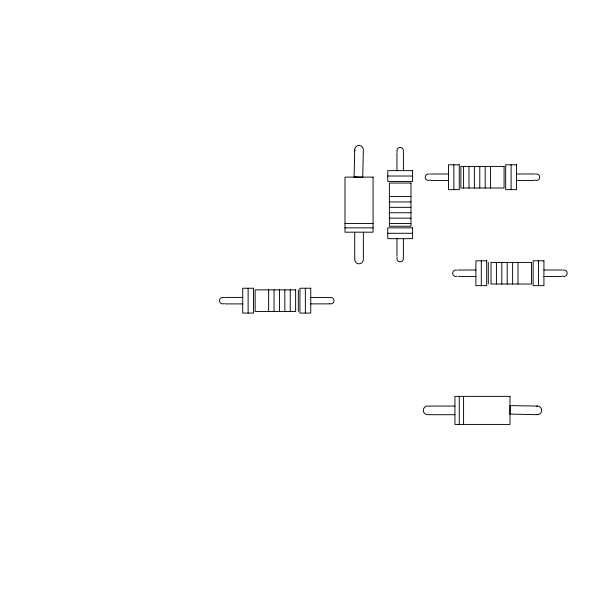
<?xml version="1.0" encoding="UTF-8"?>
<svg xmlns="http://www.w3.org/2000/svg" width="597" height="597" viewBox="0 0 597 597"><rect width="100%" height="100%" fill="white"/><g stroke="black" fill="none" stroke-linecap="round" stroke-linejoin="round"><path stroke-width="0.9" d="M356.327 177.108L354.088 177.01L354.678 151.34M363.334 150.519L362.722 177.205L354.088 177.01M510.099 405.609L535.793 406.035M429.892 174.003L448.459 174.003M516.502 173.973L534.905 173.973M387.766 176.025L412.602 176.025M430.989 180.428L448.459 180.428M516.502 180.458L534.054 180.458M389.386 196.547L410.982 196.547M389.386 201.95L410.982 201.95M389.386 207.346L410.982 207.346M389.386 212.748L410.982 212.748M389.386 218.151L410.982 218.151M344.991 223.547L373.073 223.547M389.386 223.547L410.982 223.547M344.991 227.867L373.073 227.867M387.766 233.27L412.602 233.27M458.205 270.016L475.891 270.016M543.934 269.986L562.337 269.986M458.421 276.441L475.891 276.441M543.934 276.463L561.486 276.463M224.397 297.418L242.718 297.418M310.761 297.448L328.91 297.448M310.761 303.873L329.328 303.873M225.121 303.895L242.718 303.895M429.198 406.064L454.936 406.064M428.34 414.706L454.936 414.706M535.733 414.669L509.92 414.072L510.114 405.438M536.225 414.564L537.136 414.684M538.531 260.807L538.531 285.65M518.009 262.426L518.009 284.03M512.614 262.426L512.614 284.03M511.099 164.794L511.099 189.637M507.211 262.426L507.211 284.03M501.808 262.426L501.808 284.03M496.413 262.426L496.413 284.03M490.577 166.414L490.577 188.018M488.309 262.426L488.309 284.03M485.182 166.414L485.182 188.018M481.294 260.807L481.294 285.65M479.779 166.414L479.779 188.018M474.376 166.414L474.376 188.018M468.981 166.414L468.981 188.018M463.578 166.414L463.578 188.018M463.578 396.348L463.578 424.43M459.257 396.348L459.257 424.43M453.862 164.794L453.862 189.637M403.423 152.31L403.423 170.63M403.393 238.666L403.393 256.822M396.968 238.666L396.968 256.352M396.945 153.026L396.945 170.63M363.357 232.188L363.357 258.792M354.715 232.188L354.715 257.934M305.358 288.239L305.358 313.082M298.336 289.858L298.336 311.462M290.239 289.858L290.239 311.462M284.836 289.858L284.836 311.462M279.441 289.858L279.441 311.462M274.038 289.858L274.038 311.462M268.635 289.858L268.635 311.462M248.121 288.239L248.121 313.082M403.184 257.419A3.239 3.239 0 0 1 400.169 261.889A3.239 3.239 0 0 1 397.192 257.397M397.333 152.198A3.239 3.239 0 0 1 399.841 147.429A3.239 3.239 0 0 1 403.288 151.563M430.444 179.794A3.239 3.239 0 0 1 425.348 178.04A3.239 3.239 0 0 1 428.915 174.003M535.718 174.063A3.239 3.239 0 0 1 539.681 177.719A3.239 3.239 0 0 1 534.785 179.981M457.138 276.224A3.239 3.239 0 0 1 452.668 273.217A3.239 3.239 0 0 1 457.16 270.24M563.15 270.075A3.239 3.239 0 0 1 567.113 273.732A3.239 3.239 0 0 1 562.217 275.993M329.507 297.664A3.239 3.239 0 0 1 333.977 300.672A3.239 3.239 0 0 1 329.492 303.649M224.285 303.507A3.239 3.239 0 0 1 219.517 301A3.239 3.239 0 0 1 223.659 297.552M363.357 149.787A4.321 4.321 0 0 0 358.469 145.504A4.321 4.321 0 0 0 354.864 150.899A4.321 4.313 1.3 0 1 354.715 149.787M363.357 259.508A4.321 4.321 0 0 1 358.469 263.792A4.321 4.321 0 0 1 354.864 258.397M537.345 414.706A4.321 4.321 0 0 0 541.628 409.826A4.321 4.321 0 0 0 536.225 406.214A4.321 4.313 -88.7 0 1 537.337 406.064M427.616 414.706A4.321 4.321 0 0 1 423.333 409.826A4.321 4.321 0 0 1 428.736 406.214M459.257 164.794L448.459 164.794L448.459 189.637L459.257 189.637L459.257 164.794M516.502 164.794L505.696 164.794L505.696 189.637L516.502 189.637L516.502 164.794M504.077 166.414L460.877 166.414L460.877 188.018L504.077 188.018L504.077 166.414M412.602 170.63L387.766 170.63L387.766 181.428L412.602 181.428L412.602 170.63M373.073 177.108L344.991 177.108L344.991 232.188L373.073 232.188L373.073 177.108M410.982 183.048L389.386 183.048L389.386 226.248L410.982 226.248L410.982 183.048M412.602 227.867L387.766 227.867L387.766 238.666L412.602 238.666L412.602 227.867M486.689 260.807L475.891 260.807L475.891 285.65L486.689 285.65L486.689 260.807M543.934 260.807L533.128 260.807L533.128 285.65L543.934 285.65L543.934 260.807M531.509 262.426L491.01 262.426L491.01 284.03L531.509 284.03L531.509 262.426M253.516 288.239L242.718 288.239L242.718 313.082L253.516 313.082L253.516 288.239M310.761 288.239L299.955 288.239L299.955 313.082L310.761 313.082L310.761 288.239M295.642 289.858L255.135 289.858L255.135 311.462L295.642 311.462L295.642 289.858M510.017 396.348L454.936 396.348L454.936 424.43L510.017 424.43L510.017 396.348"/></g></svg>
